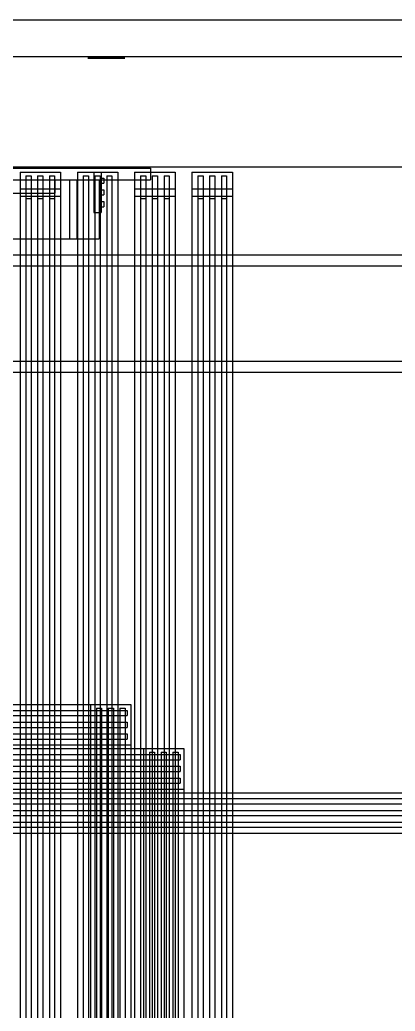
# Model space of a CAD drawing. Header units: millimetres. Extents: x -1355 to 669, y -1138 to 733.
# Drawn here: x -137.8 to -86.7, y -316.2 to -181.2 of the extents above; entities that cross this region are included whole.
import ezdxf

# ---------------------------------------------------------------- set-up
doc = ezdxf.new("R2010")
doc.units = ezdxf.units.MM
doc.layers.add('HIDDEN', color=8, linetype='Continuous')
doc.layers.add('VISIBLE', color=7, linetype='Continuous')

msp = doc.modelspace()

# ---------------------------------------------------------------- linework, layer by layer
at = {"layer": 'HIDDEN'}
for points in [[(-500, -181.2), (500, -181.2)], [(-500, -181.2), (500, -181.2)], [(-500, -181.2), (500, -181.2)], [(-500, -181.2), (500, -181.2)], [(-500, -181.2), (500, -181.2)], [(-500, -181.2), (500, -181.2)], [(-500, -181.2), (500, -181.2)], [(-500, -186.2), (500, -186.2)], [(-500, -186.2), (500, -186.2)], [(-128.5, -186.4), (-128.48, -186.4)], [(-128.48, -186.4), (-128.5, -186.4)], [(-128.5, -186.4), (-128.48, -186.4)], [(-128.48, -186.4), (-128.5, -186.4)], [(-128.48, -186.4), (-128.34, -186.4)], [(-128.34, -186.4), (-128.48, -186.4)], [(-128.48, -186.4), (-128.34, -186.4)], [(-128.34, -186.4), (-128.48, -186.4)], [(-128.34, -186.4), (-128.06, -186.4)], [(-128.06, -186.4), (-128.34, -186.4)], [(-128.34, -186.4), (-128.06, -186.4)], [(-128.06, -186.4), (-128.34, -186.4)], [(-128.06, -186.4), (-127.66, -186.4)], [(-127.66, -186.4), (-128.06, -186.4)], [(-128.06, -186.4), (-127.66, -186.4)], [(-127.66, -186.4), (-128.06, -186.4)], [(-127.66, -186.4), (-127.16, -186.4)], [(-127.16, -186.4), (-127.66, -186.4)], [(-127.66, -186.4), (-127.16, -186.4)], [(-127.16, -186.4), (-127.66, -186.4)], [(-127.16, -186.4), (-126.6, -186.4)], [(-126.6, -186.4), (-127.16, -186.4)], [(-127.16, -186.4), (-126.6, -186.4)], [(-126.6, -186.4), (-127.16, -186.4)], [(-126.6, -186.4), (-126, -186.4)], [(-126, -186.4), (-126.6, -186.4)], [(-126.6, -186.4), (-126, -186.4)], [(-126, -186.4), (-126.6, -186.4)], [(-125.4, -186.4), (-126, -186.4)], [(-126, -186.4), (-125.4, -186.4)], [(-125.4, -186.4), (-126, -186.4)], [(-126, -186.4), (-125.4, -186.4)], [(-124.84, -186.4), (-125.4, -186.4)], [(-125.4, -186.4), (-124.84, -186.4)], [(-124.84, -186.4), (-125.4, -186.4)], [(-125.4, -186.4), (-124.84, -186.4)], [(-124.34, -186.4), (-124.84, -186.4)], [(-124.84, -186.4), (-124.34, -186.4)], [(-124.34, -186.4), (-124.84, -186.4)], [(-124.84, -186.4), (-124.34, -186.4)], [(-123.94, -186.4), (-124.34, -186.4)], [(-124.34, -186.4), (-123.94, -186.4)], [(-123.94, -186.4), (-124.34, -186.4)], [(-124.34, -186.4), (-123.94, -186.4)], [(-123.66, -186.4), (-123.94, -186.4)], [(-123.94, -186.4), (-123.66, -186.4)], [(-123.66, -186.4), (-123.94, -186.4)], [(-123.94, -186.4), (-123.66, -186.4)], [(-123.52, -186.4), (-123.66, -186.4)], [(-123.66, -186.4), (-123.52, -186.4)], [(-123.52, -186.4), (-123.66, -186.4)], [(-123.66, -186.4), (-123.52, -186.4)], [(-123.5, -186.4), (-123.52, -186.4)], [(-123.52, -186.4), (-123.5, -186.4)], [(-123.5, -186.4), (-123.52, -186.4)], [(-123.52, -186.4), (-123.5, -186.4)], [(-500, -201.2), (500, -201.2)], [(-500, -201.2), (500, -201.2)], [(-300, -201.4), (-120, -201.4)], [(-300, -201.4), (-120, -201.4)], [(-137.75, -201.95), (-132.25, -201.95)], [(-137.75, -201.95), (-132.25, -201.95)], [(-137.75, -201.95), (-137.75, -333.95)], [(-137.75, -201.95), (-137.75, -333.95)], [(-137.75, -201.95), (-132.25, -201.95)], [(-137.75, -201.95), (-132.25, -201.95)], [(-137.75, -201.95), (-137.75, -674.95)], [(-137.75, -201.95), (-137.75, -674.95)], [(-136.95, -202.45), (-136.25, -202.45)], [(-136.95, -202.45), (-136.25, -202.45)], [(-136.95, -202.45), (-136.95, -333.45)], [(-136.95, -202.45), (-136.95, -333.45)], [(-136.95, -202.45), (-136.25, -202.45)], [(-136.95, -202.45), (-136.25, -202.45)], [(-136.95, -202.45), (-136.95, -674.45)], [(-136.95, -202.45), (-136.95, -674.45)], [(-136.25, -202.45), (-136.25, -333.45)], [(-136.25, -202.45), (-136.25, -333.45)], [(-136.25, -202.45), (-136.25, -674.45)], [(-136.25, -202.45), (-136.25, -674.45)], [(-135.35, -202.45), (-134.65, -202.45)], [(-135.35, -202.45), (-134.65, -202.45)], [(-135.35, -202.45), (-135.35, -333.45)], [(-135.35, -202.45), (-135.35, -333.45)], [(-135.35, -202.45), (-134.65, -202.45)], [(-135.35, -202.45), (-134.65, -202.45)], [(-135.35, -202.45), (-135.35, -674.45)], [(-135.35, -202.45), (-135.35, -674.45)], [(-134.65, -202.45), (-134.65, -333.45)], [(-134.65, -202.45), (-134.65, -333.45)], [(-134.65, -202.45), (-134.65, -674.45)], [(-134.65, -202.45), (-134.65, -674.45)], [(-133.75, -202.45), (-133.05, -202.45)], [(-133.75, -202.45), (-133.05, -202.45)], [(-133.75, -202.45), (-133.75, -333.45)], [(-133.75, -202.45), (-133.75, -333.45)], [(-133.75, -202.45), (-133.05, -202.45)], [(-133.75, -202.45), (-133.05, -202.45)], [(-133.75, -202.45), (-133.75, -674.45)], [(-133.75, -202.45), (-133.75, -674.45)], [(-133.05, -202.45), (-133.05, -333.45)], [(-133.05, -202.45), (-133.05, -333.45)], [(-133.05, -202.45), (-133.05, -674.45)], [(-133.05, -202.45), (-133.05, -674.45)], [(-132.25, -201.95), (-132.25, -333.95)], [(-132.25, -201.95), (-132.25, -333.95)], [(-132.25, -201.95), (-132.25, -674.95)], [(-132.25, -201.95), (-132.25, -674.95)], [(-129.95, -201.95), (-124.45, -201.95)], [(-129.95, -201.95), (-124.45, -201.95)], [(-129.95, -201.95), (-129.95, -339.95)], [(-129.95, -201.95), (-129.95, -339.95)], [(-129.15, -202.45), (-128.45, -202.45)], [(-129.15, -202.45), (-128.45, -202.45)], [(-129.15, -202.45), (-129.15, -339.45)], [(-129.15, -202.45), (-129.15, -339.45)], [(-128.5, -201.4), (-128.48, -201.4)], [(-128.48, -201.4), (-128.5, -201.4)], [(-128.5, -201.4), (-128.48, -201.4)], [(-128.48, -201.4), (-128.5, -201.4)], [(-128.48, -201.4), (-128.34, -201.4)], [(-128.34, -201.4), (-128.48, -201.4)], [(-128.48, -201.4), (-128.34, -201.4)], [(-128.34, -201.4), (-128.48, -201.4)], [(-128.45, -202.45), (-128.45, -339.45)], [(-128.45, -202.45), (-128.45, -339.45)], [(-128.34, -201.4), (-128.06, -201.4)], [(-128.06, -201.4), (-128.34, -201.4)], [(-128.34, -201.4), (-128.06, -201.4)], [(-128.06, -201.4), (-128.34, -201.4)], [(-128.06, -201.4), (-127.66, -201.4)], [(-127.66, -201.4), (-128.06, -201.4)], [(-128.06, -201.4), (-127.66, -201.4)], [(-127.66, -201.4), (-128.06, -201.4)], [(-127.7, -201.95), (-126.7, -201.95)], [(-127.7, -201.95), (-126.7, -201.95)], [(-127.7, -201.95), (-127.7, -207.45)], [(-127.7, -201.95), (-127.7, -207.45)], [(-127.66, -201.4), (-127.16, -201.4)], [(-127.16, -201.4), (-127.66, -201.4)], [(-127.66, -201.4), (-127.16, -201.4)], [(-127.16, -201.4), (-127.66, -201.4)], [(-127.55, -202.45), (-126.85, -202.45)], [(-127.55, -202.45), (-126.85, -202.45)], [(-127.55, -202.45), (-127.55, -339.45)], [(-127.55, -202.45), (-127.55, -339.45)], [(-127.16, -201.4), (-126.6, -201.4)], [(-126.6, -201.4), (-127.16, -201.4)], [(-127.16, -201.4), (-126.6, -201.4)], [(-126.6, -201.4), (-127.16, -201.4)], [(-126.85, -202.45), (-126.85, -339.45)], [(-126.85, -202.45), (-126.85, -339.45)], [(-126.7, -201.95), (-126.7, -207.45)], [(-126.7, -201.95), (-126.7, -207.45)], [(-126.6, -201.4), (-126, -201.4)], [(-126, -201.4), (-126.6, -201.4)], [(-126.6, -201.4), (-126, -201.4)], [(-126, -201.4), (-126.6, -201.4)], [(-125.4, -201.4), (-126, -201.4)], [(-126, -201.4), (-125.4, -201.4)], [(-125.4, -201.4), (-126, -201.4)], [(-126, -201.4), (-125.4, -201.4)], [(-125.95, -202.45), (-125.25, -202.45)], [(-125.95, -202.45), (-125.25, -202.45)], [(-125.95, -202.45), (-125.95, -339.45)], [(-125.95, -202.45), (-125.95, -339.45)], [(-124.84, -201.4), (-125.4, -201.4)], [(-125.4, -201.4), (-124.84, -201.4)], [(-124.84, -201.4), (-125.4, -201.4)], [(-125.4, -201.4), (-124.84, -201.4)], [(-125.25, -202.45), (-125.25, -339.45)], [(-125.25, -202.45), (-125.25, -339.45)], [(-124.34, -201.4), (-124.84, -201.4)], [(-124.84, -201.4), (-124.34, -201.4)], [(-124.34, -201.4), (-124.84, -201.4)], [(-124.84, -201.4), (-124.34, -201.4)], [(-124.45, -201.95), (-124.45, -339.95)], [(-124.45, -201.95), (-124.45, -339.95)], [(-123.94, -201.4), (-124.34, -201.4)], [(-124.34, -201.4), (-123.94, -201.4)], [(-123.94, -201.4), (-124.34, -201.4)], [(-124.34, -201.4), (-123.94, -201.4)], [(-123.66, -201.4), (-123.94, -201.4)], [(-123.94, -201.4), (-123.66, -201.4)], [(-123.66, -201.4), (-123.94, -201.4)], [(-123.94, -201.4), (-123.66, -201.4)], [(-123.52, -201.4), (-123.66, -201.4)], [(-123.66, -201.4), (-123.52, -201.4)], [(-123.52, -201.4), (-123.66, -201.4)], [(-123.66, -201.4), (-123.52, -201.4)], [(-123.5, -201.4), (-123.52, -201.4)], [(-123.52, -201.4), (-123.5, -201.4)], [(-123.5, -201.4), (-123.52, -201.4)], [(-123.52, -201.4), (-123.5, -201.4)], [(-122.15, -201.95), (-116.65, -201.95)], [(-122.15, -201.95), (-116.65, -201.95)], [(-122.15, -201.95), (-122.15, -345.95)], [(-122.15, -201.95), (-122.15, -345.95)], [(-121.35, -202.45), (-120.65, -202.45)], [(-121.35, -202.45), (-120.65, -202.45)], [(-121.35, -202.45), (-121.35, -345.45)], [(-121.35, -202.45), (-121.35, -345.45)], [(-120.65, -202.45), (-120.65, -345.45)], [(-120.65, -202.45), (-120.65, -345.45)], [(-120, -201.4), (-120, -203)], [(-120, -201.4), (-120, -203)], [(-119.75, -202.45), (-119.05, -202.45)], [(-119.75, -202.45), (-119.05, -202.45)], [(-119.75, -202.45), (-119.75, -345.45)], [(-119.75, -202.45), (-119.75, -345.45)], [(-119.05, -202.45), (-119.05, -345.45)], [(-119.05, -202.45), (-119.05, -345.45)], [(-118.15, -202.45), (-117.45, -202.45)], [(-118.15, -202.45), (-117.45, -202.45)], [(-118.15, -202.45), (-118.15, -345.45)], [(-118.15, -202.45), (-118.15, -345.45)], [(-117.45, -202.45), (-117.45, -345.45)], [(-117.45, -202.45), (-117.45, -345.45)], [(-116.65, -201.95), (-116.65, -345.95)], [(-116.65, -201.95), (-116.65, -345.95)], [(-114.35, -201.95), (-108.85, -201.95)], [(-114.35, -201.95), (-108.85, -201.95)], [(-114.35, -201.95), (-114.35, -351.95)], [(-114.35, -201.95), (-114.35, -351.95)], [(-113.55, -202.45), (-112.85, -202.45)], [(-113.55, -202.45), (-112.85, -202.45)], [(-113.55, -202.45), (-113.55, -351.45)], [(-113.55, -202.45), (-113.55, -351.45)], [(-112.85, -202.45), (-112.85, -351.45)], [(-112.85, -202.45), (-112.85, -351.45)], [(-111.95, -202.45), (-111.25, -202.45)], [(-111.95, -202.45), (-111.25, -202.45)], [(-111.95, -202.45), (-111.95, -351.45)], [(-111.95, -202.45), (-111.95, -351.45)], [(-111.25, -202.45), (-111.25, -351.45)], [(-111.25, -202.45), (-111.25, -351.45)], [(-110.35, -202.45), (-109.65, -202.45)], [(-110.35, -202.45), (-109.65, -202.45)], [(-110.35, -202.45), (-110.35, -351.45)], [(-110.35, -202.45), (-110.35, -351.45)], [(-109.65, -202.45), (-109.65, -351.45)], [(-109.65, -202.45), (-109.65, -351.45)], [(-108.85, -201.95), (-108.85, -351.95)], [(-108.85, -201.95), (-108.85, -351.95)], [(-300, -203), (-120, -203)], [(-300, -203), (-120, -203)], [(-293, -203), (-127, -203)], [(-293, -203), (-127, -203)], [(-150, -203), (-130, -203)], [(-150, -203), (-130, -203)], [(-141, -203), (-131, -203)], [(-141, -203), (-131, -203)], [(-139, -203), (-133, -203)], [(-139, -203), (-133, -203)], [(-133, -203), (-133, -204.8)], [(-133, -203), (-133, -204.8)], [(-131, -203), (-131, -211)], [(-131, -203), (-131, -211)], [(-130, -203), (-130, -211)], [(-130, -203), (-130, -211)], [(-127, -203), (-127, -211)], [(-127, -203), (-127, -211)], [(-126.7, -202.75), (-126.35, -202.75)], [(-126.7, -202.75), (-126.35, -202.75)], [(-126.7, -202.75), (-126.7, -203.45)], [(-126.7, -202.75), (-126.7, -203.45)], [(-126.7, -203.45), (-126.35, -203.45)], [(-126.7, -203.45), (-126.35, -203.45)], [(-126.35, -202.75), (-126.35, -203.45)], [(-126.35, -202.75), (-126.35, -203.45)], [(-139, -204.8), (-133, -204.8)], [(-139, -204.8), (-133, -204.8)], [(-137.75, -204.2), (-132.25, -204.2)], [(-137.75, -204.2), (-132.25, -204.2)], [(-137.75, -204.2), (-137.75, -205.2)], [(-137.75, -204.2), (-137.75, -205.2)], [(-137.75, -204.2), (-132.25, -204.2)], [(-137.75, -204.2), (-132.25, -204.2)], [(-137.75, -204.2), (-137.75, -205.2)], [(-137.75, -204.2), (-137.75, -205.2)], [(-137.75, -205.2), (-132.25, -205.2)], [(-137.75, -205.2), (-132.25, -205.2)], [(-137.75, -205.2), (-132.25, -205.2)], [(-137.75, -205.2), (-132.25, -205.2)], [(-136.95, -205.2), (-136.25, -205.2)], [(-136.95, -205.2), (-136.25, -205.2)], [(-136.95, -205.2), (-136.95, -205.55)], [(-136.95, -205.2), (-136.95, -205.55)], [(-136.95, -205.2), (-136.25, -205.2)], [(-136.95, -205.2), (-136.25, -205.2)], [(-136.95, -205.2), (-136.95, -205.55)], [(-136.95, -205.2), (-136.95, -205.55)], [(-136.25, -205.2), (-136.25, -205.55)], [(-136.25, -205.2), (-136.25, -205.55)], [(-136.25, -205.2), (-136.25, -205.55)], [(-136.25, -205.2), (-136.25, -205.55)], [(-135.35, -205.2), (-134.65, -205.2)], [(-135.35, -205.2), (-134.65, -205.2)], [(-135.35, -205.2), (-135.35, -205.55)], [(-135.35, -205.2), (-135.35, -205.55)], [(-135.35, -205.2), (-134.65, -205.2)], [(-135.35, -205.2), (-134.65, -205.2)], [(-135.35, -205.2), (-135.35, -205.55)], [(-135.35, -205.2), (-135.35, -205.55)], [(-134.65, -205.2), (-134.65, -205.55)], [(-134.65, -205.2), (-134.65, -205.55)], [(-134.65, -205.2), (-134.65, -205.55)], [(-134.65, -205.2), (-134.65, -205.55)], [(-133.75, -205.2), (-133.05, -205.2)], [(-133.75, -205.2), (-133.05, -205.2)], [(-133.75, -205.2), (-133.75, -205.55)], [(-133.75, -205.2), (-133.75, -205.55)], [(-133.75, -205.2), (-133.05, -205.2)], [(-133.75, -205.2), (-133.05, -205.2)], [(-133.75, -205.2), (-133.75, -205.55)], [(-133.75, -205.2), (-133.75, -205.55)], [(-133.05, -205.2), (-133.05, -205.55)], [(-133.05, -205.2), (-133.05, -205.55)], [(-133.05, -205.2), (-133.05, -205.55)], [(-133.05, -205.2), (-133.05, -205.55)], [(-132.25, -204.2), (-132.25, -205.2)], [(-132.25, -204.2), (-132.25, -205.2)], [(-132.25, -204.2), (-132.25, -205.2)], [(-132.25, -204.2), (-132.25, -205.2)], [(-126.7, -204.35), (-126.35, -204.35)], [(-126.7, -204.35), (-126.35, -204.35)], [(-126.7, -204.35), (-126.7, -205.05)], [(-126.7, -204.35), (-126.7, -205.05)], [(-126.7, -205.05), (-126.35, -205.05)], [(-126.7, -205.05), (-126.35, -205.05)], [(-126.35, -204.35), (-126.35, -205.05)], [(-126.35, -204.35), (-126.35, -205.05)], [(-122.15, -204.2), (-116.65, -204.2)], [(-122.15, -204.2), (-116.65, -204.2)], [(-122.15, -204.2), (-122.15, -205.2)], [(-122.15, -204.2), (-122.15, -205.2)], [(-122.15, -205.2), (-116.65, -205.2)], [(-122.15, -205.2), (-116.65, -205.2)], [(-121.35, -205.2), (-120.65, -205.2)], [(-121.35, -205.2), (-120.65, -205.2)], [(-121.35, -205.2), (-121.35, -205.55)], [(-121.35, -205.2), (-121.35, -205.55)], [(-120.65, -205.2), (-120.65, -205.55)], [(-120.65, -205.2), (-120.65, -205.55)], [(-119.75, -205.2), (-119.05, -205.2)], [(-119.75, -205.2), (-119.05, -205.2)], [(-119.75, -205.2), (-119.75, -205.55)], [(-119.75, -205.2), (-119.75, -205.55)], [(-119.05, -205.2), (-119.05, -205.55)], [(-119.05, -205.2), (-119.05, -205.55)], [(-118.15, -205.2), (-117.45, -205.2)], [(-118.15, -205.2), (-117.45, -205.2)], [(-118.15, -205.2), (-118.15, -205.55)], [(-118.15, -205.2), (-118.15, -205.55)], [(-117.45, -205.2), (-117.45, -205.55)], [(-117.45, -205.2), (-117.45, -205.55)], [(-116.65, -204.2), (-116.65, -205.2)], [(-116.65, -204.2), (-116.65, -205.2)], [(-114.35, -204.2), (-108.85, -204.2)], [(-114.35, -204.2), (-108.85, -204.2)], [(-114.35, -204.2), (-114.35, -205.2)], [(-114.35, -204.2), (-114.35, -205.2)], [(-114.35, -205.2), (-108.85, -205.2)], [(-114.35, -205.2), (-108.85, -205.2)], [(-113.55, -205.2), (-112.85, -205.2)], [(-113.55, -205.2), (-112.85, -205.2)], [(-113.55, -205.2), (-113.55, -205.55)], [(-113.55, -205.2), (-113.55, -205.55)], [(-112.85, -205.2), (-112.85, -205.55)], [(-112.85, -205.2), (-112.85, -205.55)], [(-111.95, -205.2), (-111.25, -205.2)], [(-111.95, -205.2), (-111.25, -205.2)], [(-111.95, -205.2), (-111.95, -205.55)], [(-111.95, -205.2), (-111.95, -205.55)], [(-111.25, -205.2), (-111.25, -205.55)], [(-111.25, -205.2), (-111.25, -205.55)], [(-110.35, -205.2), (-109.65, -205.2)], [(-110.35, -205.2), (-109.65, -205.2)], [(-110.35, -205.2), (-110.35, -205.55)], [(-110.35, -205.2), (-110.35, -205.55)], [(-109.65, -205.2), (-109.65, -205.55)], [(-109.65, -205.2), (-109.65, -205.55)], [(-108.85, -204.2), (-108.85, -205.2)], [(-108.85, -204.2), (-108.85, -205.2)], [(-136.95, -205.55), (-136.25, -205.55)], [(-136.95, -205.55), (-136.25, -205.55)], [(-136.95, -205.55), (-136.25, -205.55)], [(-136.95, -205.55), (-136.25, -205.55)], [(-135.35, -205.55), (-134.65, -205.55)], [(-135.35, -205.55), (-134.65, -205.55)], [(-135.35, -205.55), (-134.65, -205.55)], [(-135.35, -205.55), (-134.65, -205.55)], [(-133.75, -205.55), (-133.05, -205.55)], [(-133.75, -205.55), (-133.05, -205.55)], [(-133.75, -205.55), (-133.05, -205.55)], [(-133.75, -205.55), (-133.05, -205.55)], [(-126.7, -205.95), (-126.35, -205.95)], [(-126.7, -205.95), (-126.35, -205.95)], [(-126.7, -205.95), (-126.7, -206.65)], [(-126.7, -205.95), (-126.7, -206.65)], [(-126.35, -205.95), (-126.35, -206.65)], [(-126.35, -205.95), (-126.35, -206.65)], [(-121.35, -205.55), (-120.65, -205.55)], [(-121.35, -205.55), (-120.65, -205.55)], [(-119.75, -205.55), (-119.05, -205.55)], [(-119.75, -205.55), (-119.05, -205.55)], [(-118.15, -205.55), (-117.45, -205.55)], [(-118.15, -205.55), (-117.45, -205.55)], [(-113.55, -205.55), (-112.85, -205.55)], [(-113.55, -205.55), (-112.85, -205.55)], [(-111.95, -205.55), (-111.25, -205.55)], [(-111.95, -205.55), (-111.25, -205.55)], [(-110.35, -205.55), (-109.65, -205.55)], [(-110.35, -205.55), (-109.65, -205.55)], [(-127.7, -207.45), (-126.7, -207.45)], [(-127.7, -207.45), (-126.7, -207.45)], [(-126.7, -206.65), (-126.35, -206.65)], [(-126.7, -206.65), (-126.35, -206.65)], [(-293, -211), (-127, -211)], [(-293, -211), (-127, -211)], [(-150, -211), (-130, -211)], [(-150, -211), (-130, -211)], [(-141, -211), (-131, -211)], [(-141, -211), (-131, -211)], [(-495, -213.2), (-64, -213.2)], [(-495, -213.2), (-64, -213.2)], [(-495, -214.7), (-64, -214.7)], [(-495, -214.7), (-64, -214.7)], [(-495, -227.7), (-64, -227.7)], [(-495, -227.7), (-64, -227.7)], [(-495, -229.2), (-64, -229.2)], [(-495, -229.2), (-64, -229.2)], [(-207.95, -274.45), (-122.65, -274.45)], [(-207.95, -274.45), (-122.65, -274.45)], [(-207.45, -275.25), (-123.15, -275.25)], [(-207.45, -275.25), (-123.15, -275.25)], [(-128.15, -274.45), (-122.65, -274.45)], [(-128.15, -274.45), (-122.65, -274.45)], [(-128.15, -274.45), (-128.15, -486.95)], [(-128.15, -274.45), (-128.15, -486.95)], [(-127.35, -274.95), (-126.65, -274.95)], [(-127.35, -274.95), (-126.65, -274.95)], [(-127.35, -274.95), (-127.35, -486.45)], [(-127.35, -274.95), (-127.35, -486.45)], [(-126.65, -274.95), (-126.65, -486.45)], [(-126.65, -274.95), (-126.65, -486.45)], [(-125.75, -274.95), (-125.05, -274.95)], [(-125.75, -274.95), (-125.05, -274.95)], [(-125.75, -274.95), (-125.75, -486.45)], [(-125.75, -274.95), (-125.75, -486.45)], [(-125.05, -274.95), (-125.05, -486.45)], [(-125.05, -274.95), (-125.05, -486.45)], [(-124.15, -274.95), (-123.45, -274.95)], [(-124.15, -274.95), (-123.45, -274.95)], [(-124.15, -274.95), (-124.15, -486.45)], [(-124.15, -274.95), (-124.15, -486.45)], [(-123.45, -274.95), (-123.45, -486.45)], [(-123.45, -274.95), (-123.45, -486.45)], [(-123.15, -275.25), (-123.15, -275.95)], [(-123.15, -275.25), (-123.15, -275.95)], [(-122.65, -274.45), (-122.65, -279.95)], [(-122.65, -274.45), (-122.65, -279.95)], [(-122.65, -274.45), (-122.65, -486.95)], [(-122.65, -274.45), (-122.65, -486.95)], [(-207.45, -275.95), (-123.15, -275.95)], [(-207.45, -275.95), (-123.15, -275.95)], [(-207.45, -276.85), (-123.15, -276.85)], [(-207.45, -276.85), (-123.15, -276.85)], [(-207.45, -277.55), (-123.15, -277.55)], [(-207.45, -277.55), (-123.15, -277.55)], [(-123.15, -276.85), (-123.15, -277.55)], [(-123.15, -276.85), (-123.15, -277.55)], [(-207.45, -278.45), (-123.15, -278.45)], [(-207.45, -278.45), (-123.15, -278.45)], [(-207.45, -279.15), (-123.15, -279.15)], [(-207.45, -279.15), (-123.15, -279.15)], [(-123.15, -278.45), (-123.15, -279.15)], [(-123.15, -278.45), (-123.15, -279.15)], [(-207.95, -279.95), (-122.65, -279.95)], [(-207.95, -279.95), (-122.65, -279.95)], [(-200.15, -280.45), (-115.45, -280.45)], [(-200.15, -280.45), (-115.45, -280.45)], [(-120.95, -280.45), (-115.45, -280.45)], [(-120.95, -280.45), (-115.45, -280.45)], [(-120.95, -280.45), (-120.95, -485.95)], [(-120.95, -280.45), (-120.95, -485.95)], [(-115.45, -280.45), (-115.45, -285.95)], [(-115.45, -280.45), (-115.45, -285.95)], [(-115.45, -280.45), (-115.45, -485.95)], [(-115.45, -280.45), (-115.45, -485.95)], [(-199.65, -281.25), (-115.95, -281.25)], [(-199.65, -281.25), (-115.95, -281.25)], [(-199.65, -281.95), (-115.95, -281.95)], [(-199.65, -281.95), (-115.95, -281.95)], [(-120.15, -280.95), (-119.45, -280.95)], [(-120.15, -280.95), (-119.45, -280.95)], [(-120.15, -280.95), (-120.15, -485.45)], [(-120.15, -280.95), (-120.15, -485.45)], [(-119.45, -280.95), (-119.45, -485.45)], [(-119.45, -280.95), (-119.45, -485.45)], [(-118.55, -280.95), (-117.85, -280.95)], [(-118.55, -280.95), (-117.85, -280.95)], [(-118.55, -280.95), (-118.55, -485.45)], [(-118.55, -280.95), (-118.55, -485.45)], [(-117.85, -280.95), (-117.85, -485.45)], [(-117.85, -280.95), (-117.85, -485.45)], [(-116.95, -280.95), (-116.25, -280.95)], [(-116.95, -280.95), (-116.25, -280.95)], [(-116.95, -280.95), (-116.95, -485.45)], [(-116.95, -280.95), (-116.95, -485.45)], [(-116.25, -280.95), (-116.25, -485.45)], [(-116.25, -280.95), (-116.25, -485.45)], [(-115.95, -281.25), (-115.95, -281.95)], [(-115.95, -281.25), (-115.95, -281.95)], [(-199.65, -282.85), (-115.95, -282.85)], [(-199.65, -282.85), (-115.95, -282.85)], [(-115.95, -282.85), (-115.95, -283.55)], [(-115.95, -282.85), (-115.95, -283.55)], [(-199.65, -283.55), (-115.95, -283.55)], [(-199.65, -283.55), (-115.95, -283.55)], [(-199.65, -284.45), (-115.95, -284.45)], [(-199.65, -284.45), (-115.95, -284.45)], [(-115.95, -284.45), (-115.95, -285.15)], [(-115.95, -284.45), (-115.95, -285.15)], [(-200.15, -285.95), (-115.45, -285.95)], [(-200.15, -285.95), (-115.45, -285.95)], [(-199.65, -285.15), (-115.95, -285.15)], [(-199.65, -285.15), (-115.95, -285.15)], [(-192.35, -286.45), (-42.25, -286.45)], [(-192.35, -286.45), (-42.25, -286.45)], [(-191.85, -287.25), (-42.75, -287.25)], [(-191.85, -287.25), (-42.75, -287.25)], [(-191.85, -287.95), (-42.75, -287.95)], [(-191.85, -287.95), (-42.75, -287.95)], [(-191.85, -288.85), (-42.75, -288.85)], [(-191.85, -288.85), (-42.75, -288.85)], [(-191.85, -289.55), (-42.75, -289.55)], [(-191.85, -289.55), (-42.75, -289.55)], [(-191.85, -290.45), (-42.75, -290.45)], [(-191.85, -290.45), (-42.75, -290.45)], [(-191.85, -291.15), (-42.75, -291.15)], [(-191.85, -291.15), (-42.75, -291.15)], [(-192.35, -291.95), (-42.25, -291.95)], [(-192.35, -291.95), (-42.25, -291.95)]]:
    msp.add_lwpolyline(points, dxfattribs=at)
at = {"layer": 'VISIBLE'}
msp.add_lwpolyline([(-500, -181.2), (500, -181.2)], dxfattribs=at)

doc.saveas('drawing.dxf')
